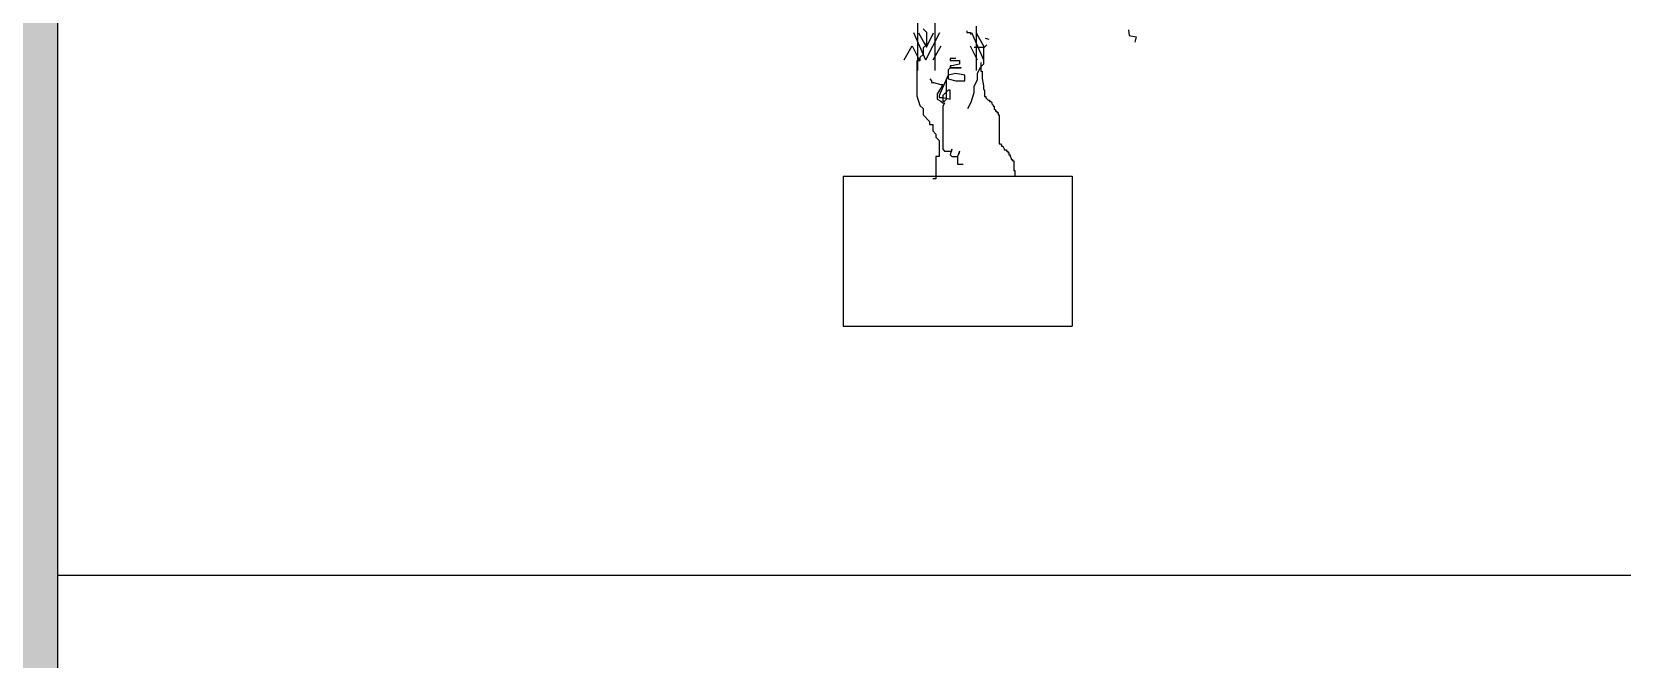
# Model space of a CAD drawing. Header units: millimetres. Extents: x 12377 to 30673, y 89761 to 101952.
# Drawn here: x 13467 to 15248, y 97749 to 98451 of the extents above; entities that cross this region are included whole.
import ezdxf

# ---------------------------------------------------------------- set-up
doc = ezdxf.new("R2010")
doc.units = ezdxf.units.MM
doc.layers.add('www.cad-blocks.net', color=7, linetype='Continuous')

# ---------------------------------------------------------------- blocks, each defined once
blk = doc.blocks.new('A$C136F2E8A')
for p, q in [((421, 532.1), (421, 408.8)), ((448.8, 514.9), (448.8, 408.8)), ((414.8, 469.5), (434.3, 425.7)), ((422.6, 469.1), (435.5, 446.4)), ((430.3, 475.5), (435.4, 470.4)), ((434.5, 425.7), (456.8, 469.5)), ((435.4, 470.4), (435.4, 450)), ((435.5, 446.4), (446.8, 469.1)), ((500.1, 472.4), (500.1, 469.4)), ((500.1, 469.4), (506, 469.4)), ((506, 469.4), (506, 466.4)), ((507.4, 469.5), (526.9, 425.7)), ((515.1, 479.8), (515.1, 408.8)), ((515.3, 469.1), (528.1, 446.4)), ((529.7, 460.5), (535.4, 459.1)), ((758.6, 474), (759.6, 465)), ((759.6, 465), (770.9, 462.6)), ((770.9, 462.6), (769.1, 454.2)), ((399.9, 425.7), (412.8, 448.3)), ((412.8, 448.3), (424.1, 425.7)), ((430.3, 434.7), (425.2, 429.6)), ((435.4, 450), (430.3, 444.9)), ((430.3, 444.9), (430.3, 434.7)), ((432.1, 451.6), (435, 451.6)), ((435, 451.6), (435, 448.7)), ((446.3, 425.7), (459.1, 448.3)), ((505.4, 448.3), (516.8, 425.7)), ((528.1, 445.7), (512, 445.7)), ((527.3, 444.9), (532.4, 450)), ((527.3, 419.4), (527.3, 444.9)), ((425.2, 424.5), (420.1, 424.5)), ((420.1, 424.5), (420.1, 368.4)), ((425.2, 429.6), (425.2, 424.5)), ((473.5, 413.2), (470.5, 410.2)), ((470.5, 410.2), (470.5, 395.4)), ((482.4, 428), (473.5, 428)), ((473.5, 428), (473.5, 425)), ((473.5, 425), (488.3, 425)), ((476.4, 416.2), (473.5, 416.2)), ((473.5, 416.2), (473.5, 413.2)), ((473.5, 413.2), (491.2, 413.2)), ((491.2, 413.2), (473.5, 413.2)), ((488.3, 419.1), (476.4, 416.2)), ((488.3, 425), (488.3, 419.1)), ((517.1, 404.1), (522.2, 414.3)), ((522.2, 414.3), (527.3, 419.4)), ((522.8, 421.5), (522.8, 407.9)), ((522.8, 407.9), (524.7, 407.9)), ((524.7, 407.9), (524.7, 396.3)), ((440.9, 395.4), (443.9, 392.5)), ((443.9, 392.5), (443.9, 389.5)), ((443.9, 389.5), (446.9, 389.5)), ((446.9, 389.5), (458.7, 386.6)), ((470.5, 401.4), (455.7, 368.8)), ((458.7, 386.6), (461.6, 386.6)), ((461.6, 386.6), (458.7, 380.7)), ((467.6, 362.9), (467.6, 395.4)), ((482.4, 404.3), (470.5, 401.4)), ((470.5, 395.4), (482.4, 392.5)), ((497.2, 401.4), (482.4, 404.3)), ((482.4, 392.5), (497.2, 392.5)), ((497.2, 392.5), (497.2, 401.4)), ((512, 383.7), (517.1, 393.9)), ((512, 373.5), (512, 383.7)), ((517.1, 393.9), (517.1, 404.1)), ((524.7, 396.3), (526.7, 384.6)), ((526.7, 384.6), (526.7, 378.8)), ((420.1, 368.4), (425.2, 353.1)), ((458.7, 380.7), (452.8, 371.8)), ((452.8, 371.8), (452.8, 362.9)), ((452.8, 362.9), (458.7, 360)), ((455.7, 368.8), (455.7, 365.9)), ((455.7, 365.9), (461.6, 365.9)), ((458.7, 360), (461.6, 357)), ((470.5, 377.7), (461.6, 368.8)), ((461.6, 368.8), (461.6, 360)), ((461.6, 365.9), (473.5, 362.9)), ((461.6, 360), (464.6, 360)), ((461.6, 357), (464.6, 357)), ((464.6, 357), (461.6, 351.1)), ((464.6, 360), (467.6, 362.9)), ((473.5, 377.7), (470.5, 377.7)), ((473.5, 362.9), (473.5, 377.7)), ((501.8, 348), (506.9, 358.2)), ((506.9, 358.2), (512, 373.5)), ((526.7, 378.8), (528.6, 376.9)), ((528.6, 376.9), (528.6, 367.2)), ((528.6, 367.2), (530.6, 367.2)), ((530.6, 367.2), (530.6, 365.3)), ((530.6, 365.3), (532.5, 363.3)), ((532.5, 363.3), (534.4, 361.4)), ((534.4, 361.4), (536.4, 361.4)), ((536.4, 361.4), (536.4, 359.4)), ((536.4, 359.4), (538.3, 359.4)), ((538.3, 359.4), (540.3, 357.5)), ((540.3, 357.5), (540.3, 355.6)), ((425.2, 353.1), (430.3, 348)), ((430.3, 348), (430.3, 337.8)), ((430.3, 337.8), (440.5, 327.6)), ((461.6, 351.1), (461.6, 283.1)), ((540.3, 355.6), (542.2, 353.6)), ((542.2, 353.6), (542.2, 351.7)), ((542.2, 351.7), (544.1, 351.7)), ((544.1, 351.7), (544.1, 347.8)), ((544.1, 347.8), (546.1, 345.9)), ((546.1, 345.9), (546.1, 343.9)), ((546.1, 343.9), (548, 343.9)), ((548, 343.9), (548, 342)), ((548, 342), (550, 342)), ((550, 342), (550, 338.1)), ((550, 338.1), (551.9, 338.1)), ((551.9, 338.1), (551.9, 291.6)), ((440.5, 327.6), (440.5, 322.5)), ((440.5, 322.5), (445.6, 322.5)), ((445.6, 322.5), (445.6, 312.3)), ((445.6, 312.3), (450.7, 307.2)), ((450.7, 307.2), (450.7, 302.1)), ((450.7, 302.1), (455.8, 297)), ((455.8, 297), (455.8, 271.4)), ((461.6, 283.1), (464.6, 280.1)), ((464.6, 280.1), (476.4, 280.1)), ((476.4, 283.1), (473.5, 274.2)), ((476.4, 280.1), (476.4, 283.1)), ((488.3, 280.1), (485.3, 271.2)), ((488.3, 277.1), (488.3, 280.1)), ((551.9, 291.6), (553.8, 291.6)), ((553.8, 291.6), (555.8, 289.7)), ((555.8, 289.7), (555.8, 287.7)), ((555.8, 287.7), (557.7, 287.7)), ((557.7, 287.7), (559.7, 283.9)), ((559.7, 283.9), (559.7, 281.9)), ((559.7, 281.9), (563.5, 281.9)), ((563.5, 281.9), (563.5, 280)), ((563.5, 280), (565.5, 280)), ((565.5, 280), (565.5, 278)), ((455.8, 271.4), (450.7, 271.4)), ((450.7, 271.4), (450.7, 235.7)), ((473.5, 274.2), (476.4, 271.2)), ((476.4, 271.2), (485.3, 271.2)), ((485.3, 271.2), (488.3, 277.1)), ((485.3, 271.2), (485.3, 259.4)), ((485.3, 259.4), (494.2, 259.4)), ((565.5, 278), (567.4, 278)), ((567.4, 278), (567.4, 274.2)), ((567.4, 274.2), (569.4, 274.2)), ((569.4, 274.2), (569.4, 272.2)), ((569.4, 272.2), (571.3, 268.3)), ((571.3, 268.3), (571.3, 266.4)), ((571.3, 266.4), (573.2, 266.4)), ((573.2, 266.4), (573.2, 264.5)), ((573.2, 264.5), (575.2, 264.5)), ((575.2, 264.5), (575.2, 249)), ((302.4, 240.1), (668.5, 240.1)), ((302.4, 240.1), (302.4, 0)), ((450.7, 235.7), (445.6, 235.7)), ((575.2, 249), (577.1, 249)), ((577.1, 249), (577.1, 239.3)), ((668.5, 240.1), (668.5, 0)), ((302.4, 0), (668.5, 0))]:
    blk.add_line(p, q)
blk = doc.blocks.new('A$C01C845F7')
at = {"xscale": 0.7, "yscale": 0.7, "zscale": 0.7}
blk.add_blockref('A$C136F2E8A', (0, 0), dxfattribs=at)
blk = doc.blocks.new('FORMAT')
at = {"layer": 'www.cad-blocks.net', "true_color": 0x444444}
blk.add_hatch(color=250, dxfattribs=at).paths.add_polyline_path([(12377.1, 89761.4), (13495.8, 89761.4), (13495.8, 101952.1), (12377.1, 101952.1)])
at = {"layer": 'www.cad-blocks.net'}
blk.add_line((13495.8, 101952.1), (13495.8, 89761.4), dxfattribs=at)
at = {"layer": 'www.cad-blocks.net', "color": 250, "true_color": 0x444444}
blk.add_line((13495.8, 101952.1), (13495.8, 89761.4), dxfattribs=at)
at = {"layer": 'www.cad-blocks.net', "color": 155, "true_color": 0x546d8e}
for p, q in [((13495.8, 101637.7), (13495.8, 89955.2)), ((13495.8, 97843.5), (30672.7, 97843.5))]:
    blk.add_line(p, q, dxfattribs=at)

msp = doc.modelspace()

# ---------------------------------------------------------------- block references
msp.add_blockref('A$C01C845F7', (14163.8, 98121.8))
at = {"layer": 'www.cad-blocks.net'}
msp.add_blockref('FORMAT', (0, 0), dxfattribs=at)

doc.saveas('drawing.dxf')
